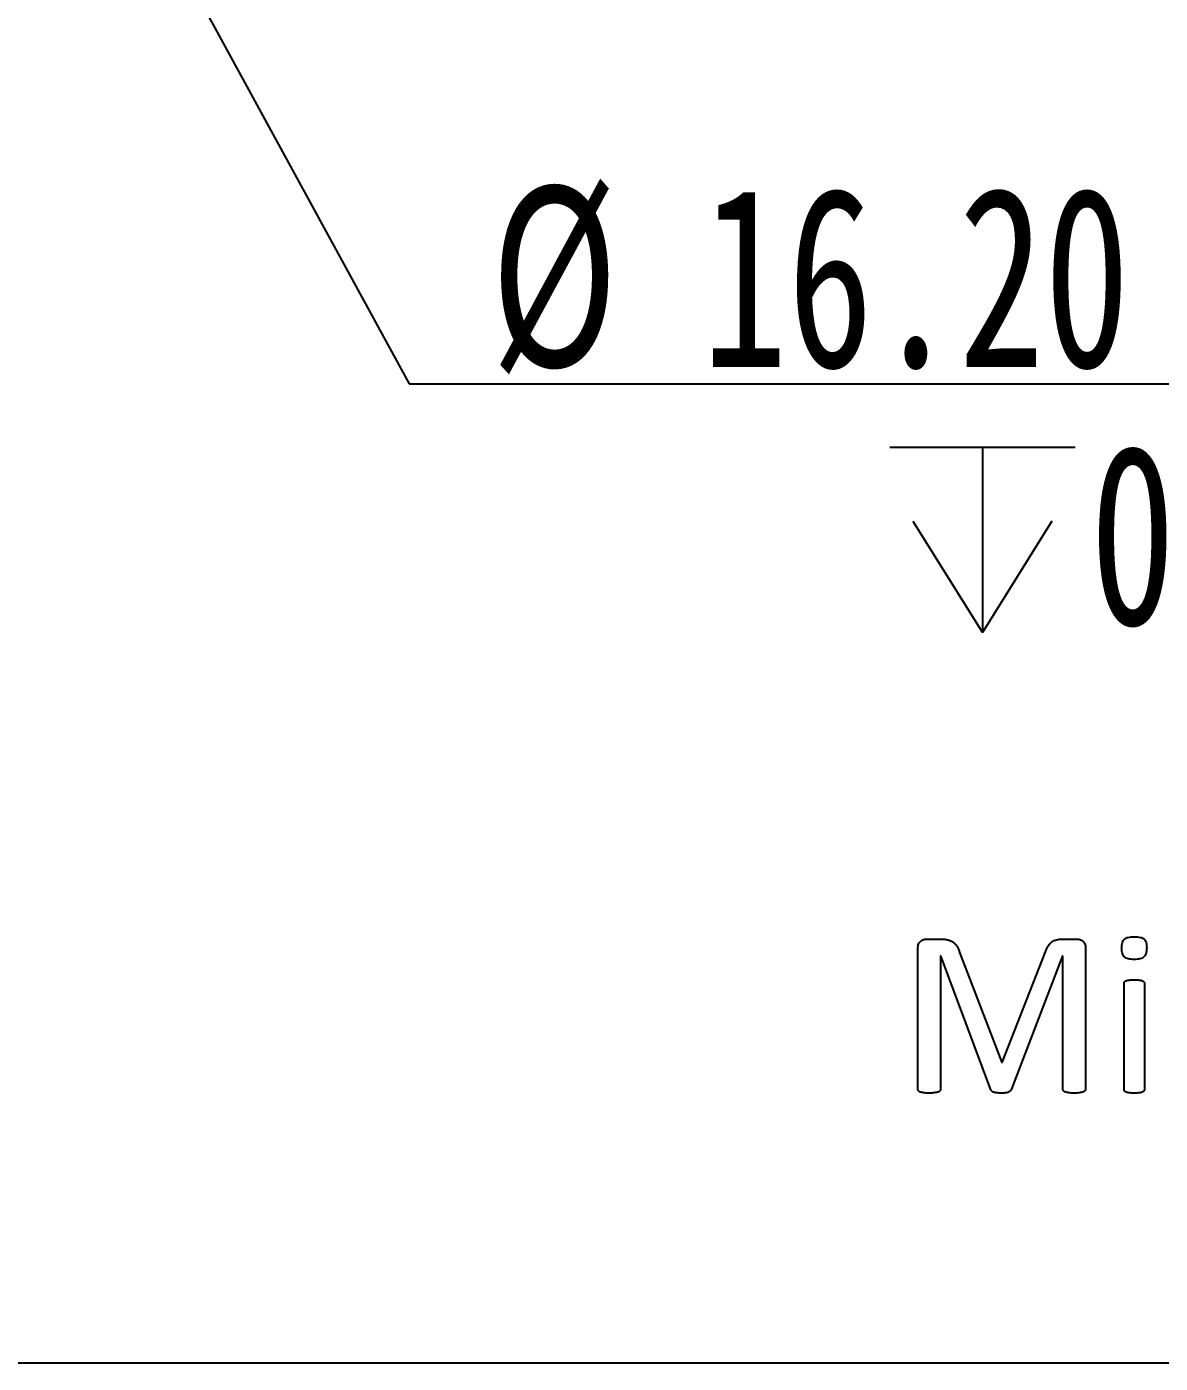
# Model space of a CAD drawing. Header units: millimetres. Extents: x 0 to 210, y 0 to 306.
# Drawn here: x 133.29 to 155.36, y 67.66 to 93.68 of the extents above; entities that cross this region are included whole.
import ezdxf

# ---------------------------------------------------------------- set-up
doc = ezdxf.new("R2010")
doc.units = ezdxf.units.MM
doc.layers.add('图纸格式', color=7, linetype='Continuous')
doc.styles.add('SLDTEXTSTYLE5', font='TXT', dxfattribs={"width": 0.7})
doc.dimstyles.new('SLDDIMSTYLE5', dxfattribs={"dimtxt": 3.5, "dimasz": 4.08, "dimexe": 0, "dimexo": 0.0625, "dimgap": 0.875, "dimtad": 0, "dimtih": 1, "dimtoh": 1, "dimlfac": 5, "dimrnd": 1e-09, "dimzin": 4, "dimdsep": 46, "dimtxsty": 'SLDTEXTSTYLE5', "dimsah": 1, "dimcen": 0, "dimadec": 0, "dimazin": 1, "dimtfac": 1, "dimtofl": 0, "dimtmove": 0, "dimatfit": 3, "dimfxl": 0, "dimfrac": 2, "dimtolj": 1, "dimtzin": 12, "dimarcsym": 0})

# ---------------------------------------------------------------- blocks, each defined once
blk = doc.blocks.new('SW_SYMBOL_HOLE_DEPTH')
at = {"layer": '图纸格式', "color": 0}
for p, q in [((0, 875), (800, 875)), ((400, 875), (400, 75)), ((100, 555), (400, 75)), ((700, 555), (400, 75))]:
    blk.add_line(p, q, dxfattribs=at)
blk = doc.blocks.new('_D_21')
at = {"layer": '图纸格式'}
for p, q in [((133.462, 100.049), (134.239, 98.627)), ((134.239, 98.627), (140.735, 86.728)), ((140.735, 86.728), (166.372, 86.728))]:
    blk.add_line(p, q, dxfattribs=at)
blk.add_solid([(134.239, 98.627), (135.748, 94.802), (136.64, 95.289)], dxfattribs=at)
at = {"layer": '图纸格式', "xscale": 0.004511737089201878, "yscale": 0.004511737089201878, "zscale": 0.004511737089201878}
blk.add_blockref('SW_SYMBOL_HOLE_DEPTH', (150.096, 81.549), dxfattribs=at)
at = {"layer": '图纸格式', "char_height": 3.5, "attachment_point": 1, "style": 'SLDTEXTSTYLE5'}
for s, insert in [('%%c', (142.322, 90.57)), ('16.20 X 56.20', (146.437, 90.555)), ('0.5', (153.994, 85.541))]:
    blk.add_mtext(s, dxfattribs=dict(at, insert=insert))

msp = doc.modelspace()

# ---------------------------------------------------------------- linework, layer by layer
at = {"color": 7, "linetype": 'Continuous', "lineweight": 25}
for p, q in [((150.64341598, 72.99362575), (150.64341598, 75.73994928)), ((150.81988657, 75.91986656), (151.07907775, 75.91986656)), ((153.45384797, 75.91986656), (153.72613657, 75.91986656)), ((153.90812187, 75.73994928), (153.90812187, 72.99362575)), ((151.08459245, 75.59449892), (151.08459245, 72.99362575)), ((151.08734981, 75.59449892), (151.08459245, 75.59449892)), ((152.0662101, 72.981907), (151.08734981, 75.59449892)), ((151.44994172, 75.6772195), (152.27576892, 73.5154548)), ((152.28748767, 73.5154548), (153.12710165, 75.67032612)), ((153.46212003, 75.59449892), (152.45706488, 72.981907)), ((153.4669454, 75.59449892), (153.46212003, 75.59449892)), ((153.4669454, 72.99362575), (153.4669454, 75.59449892)), ((154.65812187, 72.9908684), (154.65812187, 75.05474708)), ((155.05518069, 75.05474708), (155.05518069, 72.9908684)), ((152.27576892, 73.5154548), (152.28748767, 73.5154548)), ((183.96681525, 67.66015093), (111.3668372, 67.66015093))]:
    msp.add_line(p, q, dxfattribs=at)
for points, knots in [([(150.64341598, 75.73994928), (150.64394998, 75.75496988), (150.64495094, 75.78312561), (150.6555564, 75.82176306), (150.6718927, 75.85462962), (150.6972239, 75.87860169), (150.72528422, 75.89695559), (150.75550097, 75.91052115), (150.78735018, 75.91806336), (150.80905084, 75.91926604), (150.81988657, 75.91986656)], [0, 0, 0, 0, 0.1577477648, 0.2956941833, 0.4191009362, 0.5388719682, 0.6576612537, 0.7714147846, 0.8858610805, 1, 1, 1, 1]), ([(151.07907775, 75.91986656), (151.10417048, 75.91932523), (151.1509265, 75.91831656), (151.21677172, 75.90787513), (151.27428129, 75.89057921), (151.3235037, 75.86352126), (151.3661291, 75.82974692), (151.39939019, 75.78560621), (151.42796443, 75.73472609), (151.4423915, 75.69697568), (151.44994172, 75.6772195)], [0, 0, 0, 0, 0.1559391475, 0.2905660733, 0.4135046205, 0.527333852, 0.6380431329, 0.7489735746, 0.8686286778, 1, 1, 1, 1]), ([(153.12710165, 75.67032612), (153.13632704, 75.69189745), (153.1536935, 75.73250464), (153.18467592, 75.78694619), (153.21860302, 75.83152292), (153.25644054, 75.86609883), (153.29823944, 75.89190879), (153.34505874, 75.90831396), (153.39737221, 75.91807323), (153.43426894, 75.91924485), (153.45384797, 75.91986656)], [0, 0, 0, 0, 0.1582992684, 0.2979922618, 0.4218036776, 0.5349197465, 0.6421379668, 0.7510817638, 0.8679130303, 1, 1, 1, 1]), ([(153.72613657, 75.91986656), (153.73835513, 75.91929651), (153.7623428, 75.91817738), (153.79687643, 75.91060879), (153.82856533, 75.89790357), (153.85518601, 75.87772371), (153.87810391, 75.85266202), (153.89408752, 75.82062094), (153.90724781, 75.78298414), (153.90781559, 75.75502923), (153.90812187, 75.73994928)], [0, 0, 0, 0, 0.1264250645, 0.2481998766, 0.3643873152, 0.4766619241, 0.5912311425, 0.7125404529, 0.8449333435, 1, 1, 1, 1]), ([(154.61400422, 75.74132796), (154.6146059, 75.76113424), (154.61571303, 75.79757898), (154.62497912, 75.84760432), (154.64088118, 75.88792106), (154.66533759, 75.91908213), (154.69962967, 75.9404816), (154.74343014, 75.95403248), (154.79746365, 75.96305546), (154.83707412, 75.96365603), (154.85871929, 75.96398421)], [0, 0, 0, 0, 0.15232316654, 0.28028369663, 0.38964167253, 0.48270415389, 0.57981112591, 0.69555823602, 0.83363749688, 1, 1, 1, 1]), ([(154.85458326, 75.52280774), (154.833162, 75.52311021), (154.79399734, 75.52366323), (154.74077501, 75.53294111), (154.69765114, 75.54562867), (154.66368823, 75.56633392), (154.64056932, 75.59733169), (154.62493901, 75.63668483), (154.61569941, 75.68576725), (154.61460146, 75.72175323), (154.61400422, 75.74132796)], [0, 0, 0, 0, 0.1673973129, 0.3060537793, 0.4214962216, 0.517768731, 0.6112980632, 0.7185050057, 0.8468795481, 1, 1, 1, 1]), ([(155.09929834, 75.74546399), (155.09869665, 75.72565771), (155.09758952, 75.68921297), (155.08832344, 75.63918763), (155.07242138, 75.59887089), (155.04796497, 75.56770982), (155.01367288, 75.54631035), (154.96987242, 75.53275947), (154.9158389, 75.52373649), (154.87622844, 75.52313592), (154.85458326, 75.52280774)], [0, 0, 0, 0, 0.1523231665, 0.2802836966, 0.3896416725, 0.4827041539, 0.5798111259, 0.695558236, 0.8336374969, 1, 1, 1, 1]), ([(154.85871929, 75.96398421), (154.88013032, 75.96365008), (154.91927625, 75.96303919), (154.97268672, 75.95410665), (155.01554228, 75.94034765), (155.04942082, 75.91984665), (155.07278634, 75.88924114), (155.08941775, 75.85034673), (155.09725825, 75.80090345), (155.09857903, 75.76501132), (155.09929834, 75.74546399)], [0, 0, 0, 0, 0.167476382, 0.306198342, 0.4222684329, 0.518586416, 0.6107482699, 0.7187127375, 0.8468072226, 1, 1, 1, 1]), ([(154.65812187, 75.05474708), (154.6585494, 75.05985029), (154.65941688, 75.07020467), (154.66577139, 75.08532967), (154.67876201, 75.09871221), (154.69915484, 75.108533), (154.72632852, 75.1166754), (154.76160895, 75.12165686), (154.80534244, 75.12502036), (154.83756987, 75.12549061), (154.8552726, 75.12574892)], [0, 0, 0, 0, 0.0666296746, 0.1351910441, 0.2094885901, 0.3048098591, 0.427257762, 0.5792086501, 0.7688566482, 1, 1, 1, 1]), ([(154.8552726, 75.12574892), (154.87366842, 75.12551675), (154.90659197, 75.12510123), (154.95098032, 75.12158119), (154.98591356, 75.11693813), (155.0124561, 75.10828463), (155.03260683, 75.09855898), (155.04586648, 75.08521236), (155.05418561, 75.07054458), (155.05485632, 75.05989672), (155.05518069, 75.05474708)], [0, 0, 0, 0, 0.2382496856, 0.4264024938, 0.5771553972, 0.6929600845, 0.7875298382, 0.8633167442, 0.9338956355, 1, 1, 1, 1]), ([(150.85986819, 72.91986656), (150.84056915, 72.92012279), (150.80536201, 72.92059022), (150.75728196, 72.92399858), (150.71919723, 72.93190382), (150.68895788, 72.93736222), (150.66692959, 72.94721892), (150.65164131, 72.95985532), (150.64442994, 72.97646608), (150.64375856, 72.98782809), (150.64341598, 72.99362575)], [0, 0, 0, 0, 0.2316671375, 0.4226291316, 0.5767591012, 0.698480799, 0.7897590603, 0.8639466677, 0.9305764671, 1, 1, 1, 1]), ([(151.08459245, 72.99362575), (151.08407649, 72.98778055), (151.08304982, 72.97614973), (151.07404175, 72.9599864), (151.05819496, 72.94699905), (151.03499843, 72.93758175), (151.00401931, 72.93185398), (150.96519118, 72.92403238), (150.91598759, 72.92055017), (150.87985847, 72.92011007), (150.85986819, 72.91986656)], [0, 0, 0, 0, 0.0680128967, 0.1353325822, 0.2096332941, 0.3034633926, 0.4246769351, 0.5774921208, 0.7662259852, 1, 1, 1, 1]), ([(152.26198216, 72.91986656), (152.24681729, 72.92023989), (152.21875838, 72.92093064), (152.17974186, 72.92312218), (152.14721175, 72.92861403), (152.1207279, 72.93587869), (152.10005957, 72.94527128), (152.08345776, 72.95496972), (152.0728078, 72.96814322), (152.0683444, 72.97745455), (152.0662101, 72.981907)], [0, 0, 0, 0, 0.210589193, 0.3896439816, 0.5416961275, 0.6678643564, 0.7692213039, 0.8567959737, 0.931523225, 1, 1, 1, 1]), ([(152.45706488, 72.981907), (152.45451121, 72.97694624), (152.44926573, 72.96675637), (152.43715829, 72.95363935), (152.42092271, 72.94160463), (152.39897249, 72.93347983), (152.37203436, 72.92749596), (152.3404828, 72.92268803), (152.30315883, 72.92001424), (152.27646286, 72.9199185), (152.26198216, 72.91986656)], [0, 0, 0, 0, 0.0772335394, 0.1586448382, 0.2455096464, 0.3558027167, 0.4805017041, 0.6290805413, 0.7988021858, 1, 1, 1, 1]), ([(153.68615495, 72.91986656), (153.66731447, 72.92013441), (153.63233648, 72.92063168), (153.58427185, 72.92403753), (153.54568834, 72.93179479), (153.51507284, 72.93750164), (153.49259111, 72.94722809), (153.47665798, 72.95978585), (153.46865251, 72.97635168), (153.46751989, 72.98781253), (153.4669454, 72.99362575)], [0, 0, 0, 0, 0.2247844221, 0.4173199121, 0.5732132212, 0.6941975554, 0.7874134343, 0.8632107694, 0.9306171342, 1, 1, 1, 1]), ([(153.90812187, 72.99362575), (153.90760592, 72.98778047), (153.90657929, 72.97614947), (153.89757092, 72.95998746), (153.88172552, 72.94699414), (153.85873158, 72.93769333), (153.8282525, 72.93180504), (153.79032616, 72.92408965), (153.74182029, 72.92049189), (153.70614654, 72.92009114), (153.68615495, 72.91986656)], [0, 0, 0, 0, 0.0687425519, 0.1367844559, 0.2118822799, 0.3067190055, 0.4265868112, 0.5783692919, 0.7637180131, 1, 1, 1, 1]), ([(154.8552726, 72.91986656), (154.83758894, 72.9202839), (154.80541258, 72.92104326), (154.76144614, 72.92264929), (154.72657551, 72.92946648), (154.69897792, 72.9361465), (154.67907496, 72.94632569), (154.6655794, 72.95893356), (154.65926207, 72.97449645), (154.65850908, 72.98530845), (154.65812187, 72.9908684)], [0, 0, 0, 0, 0.2303970038, 0.4192195353, 0.5711810645, 0.6923876535, 0.7874011359, 0.859313501, 0.9276534899, 1, 1, 1, 1]), ([(155.05518069, 72.9908684), (155.05491122, 72.98525583), (155.05437762, 72.97414214), (155.04607615, 72.95902935), (155.03229783, 72.94649107), (155.01263631, 72.9363922), (154.98565798, 72.92920197), (154.95114671, 72.92271823), (154.90651812, 72.92098497), (154.87364781, 72.92026759), (154.8552726, 72.91986656)], [0, 0, 0, 0, 0.0717766288, 0.1421281157, 0.2156023993, 0.3098674502, 0.4244182847, 0.5751827965, 0.7625179524, 1, 1, 1, 1])]:
    msp.add_open_spline(points, degree=3, knots=knots, dxfattribs=at)

# ---------------------------------------------------------------- dimensions: what is measured, and where the dimension line sits
at = {"layer": '图纸格式'}
dim = msp.add_radius_dim(center=(133.46247457, 100.04865952), mpoint=(134.23874781, 98.62675943), text='%%c<> X 56.20\\P{\\fGDT;x}0.5\\P', dimstyle='SLDDIMSTYLE5', override={"dimpost": '<>'}, dxfattribs=at)
dim.commit()
dim.dimension.update_dxf_attribs({"geometry": '_D_21', "text_midpoint": (154.34706064, 86.04342861), "dimtype": 164})

doc.saveas('drawing.dxf')
